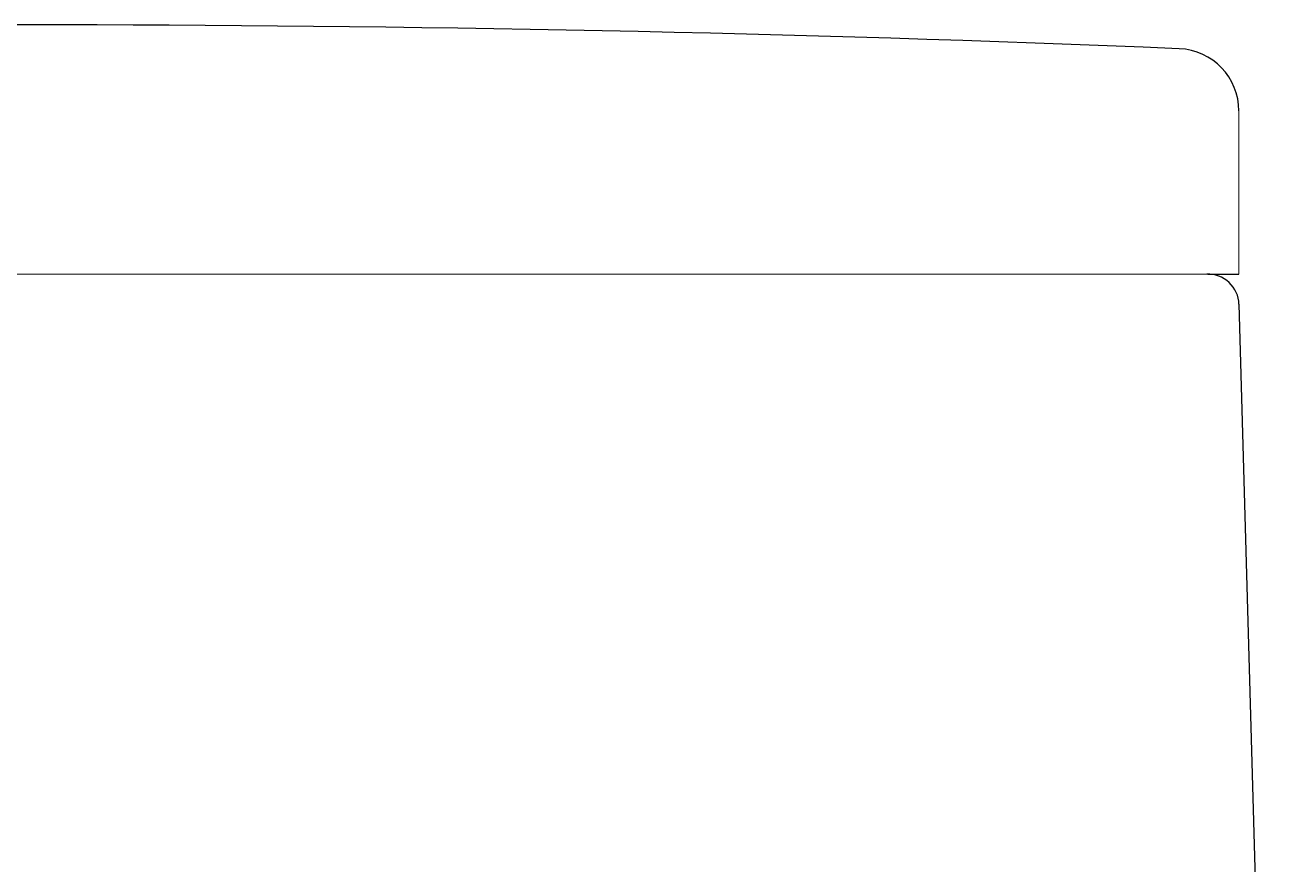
# Model space of a CAD drawing. Header units: millimetres. Extents: x 0 to 1800, y -67 to 2530.
# Drawn here: x 1405.7 to 1605.7, y 703.3 to 838.1 of the extents above; entities that cross this region are included whole.
import ezdxf

# ---------------------------------------------------------------- set-up
doc = ezdxf.new("R2010")
doc.units = ezdxf.units.MM
doc.layers.add('내부선 및 부속', color=4, linetype='Continuous')
doc.layers.add('외형선', color=3, linetype='Continuous')

msp = doc.modelspace()

# ---------------------------------------------------------------- linework, layer by layer
at = {"layer": '내부선 및 부속', "lineweight": 18}
msp.add_line((1215.73, 798.06), (1595.73, 798.06), dxfattribs=at)
at = {"layer": '외형선', "lineweight": 18}
msp.add_line((1600.73, 798.06), (1600.73, 824.24), dxfattribs=at)
at = {"layer": '외형선'}
for p, q in [((1595.73, 798.06), (1600.73, 798.06)), ((1600.73, 793.2), (1605.73, 615.56))]:
    msp.add_line(p, q, dxfattribs=at)
for centre, radius, start, end in [((1405.73, -3661.94), 4500, 87.63859, 92.36141), ((1590.73, 824.24), 10, 0, 87.6386), ((1595.73, 793.06), 5, 1.6129, 91.8123)]:
    msp.add_arc(centre, radius, start, end, dxfattribs=at)

doc.saveas('drawing.dxf')
